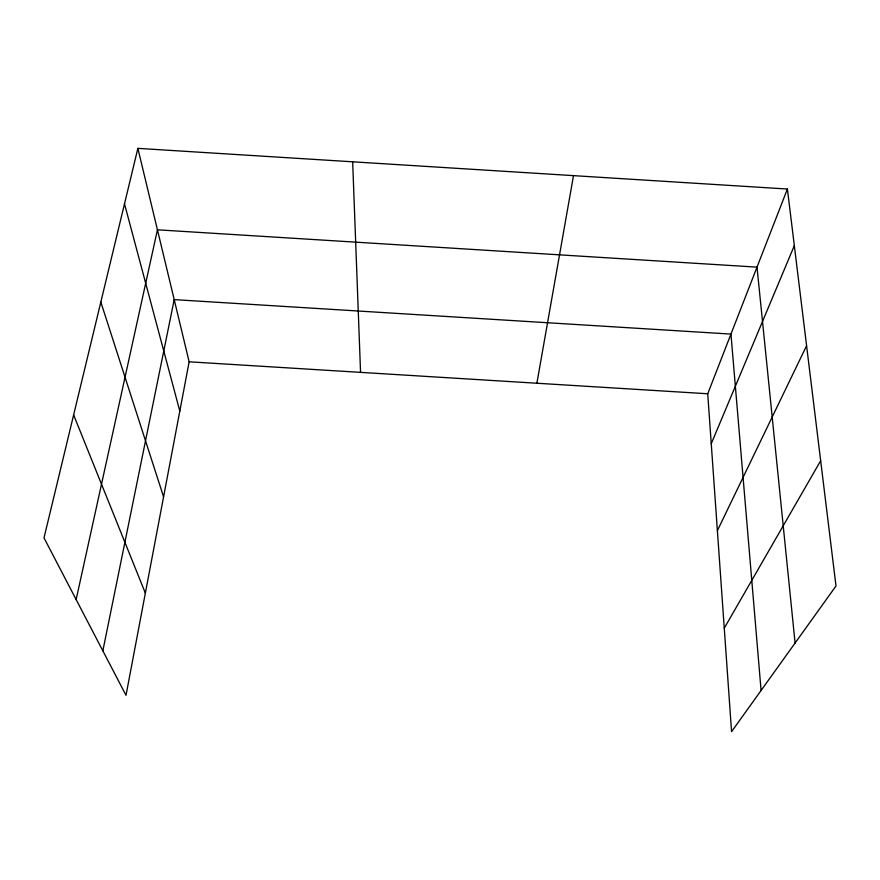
<?xml version="1.0" encoding="UTF-8"?>
<svg xmlns="http://www.w3.org/2000/svg" width="880" height="880" viewBox="0 0 880 880"><rect width="100%" height="100%" fill="white"/><g stroke="black" fill="none" stroke-linecap="round" stroke-linejoin="round"><path stroke-width="1.32" d="M536.877 383.229L573.507 175.637M137.874 148.357L189.145 361.801L126.016 695.299L44 537.878L137.874 148.357L787.402 189.035L836 585.981L731.566 731.643L707.729 393.767L787.402 189.035M102.85 650.837L174.207 299.618L730.95 334.092L761.09 690.47M76.142 599.577L157.443 229.812L757.009 267.135L795.091 643.038M711.249 443.729L794.332 245.608M717.387 530.64L806.586 345.73M724.262 628.166L820.666 460.746M189.145 361.801L707.729 393.767M73.634 414.92L145.354 593.131M100.826 302.049L163.581 496.87M124.498 203.841L179.817 411.103M352.66 161.81L360.558 372.372"/></g></svg>
